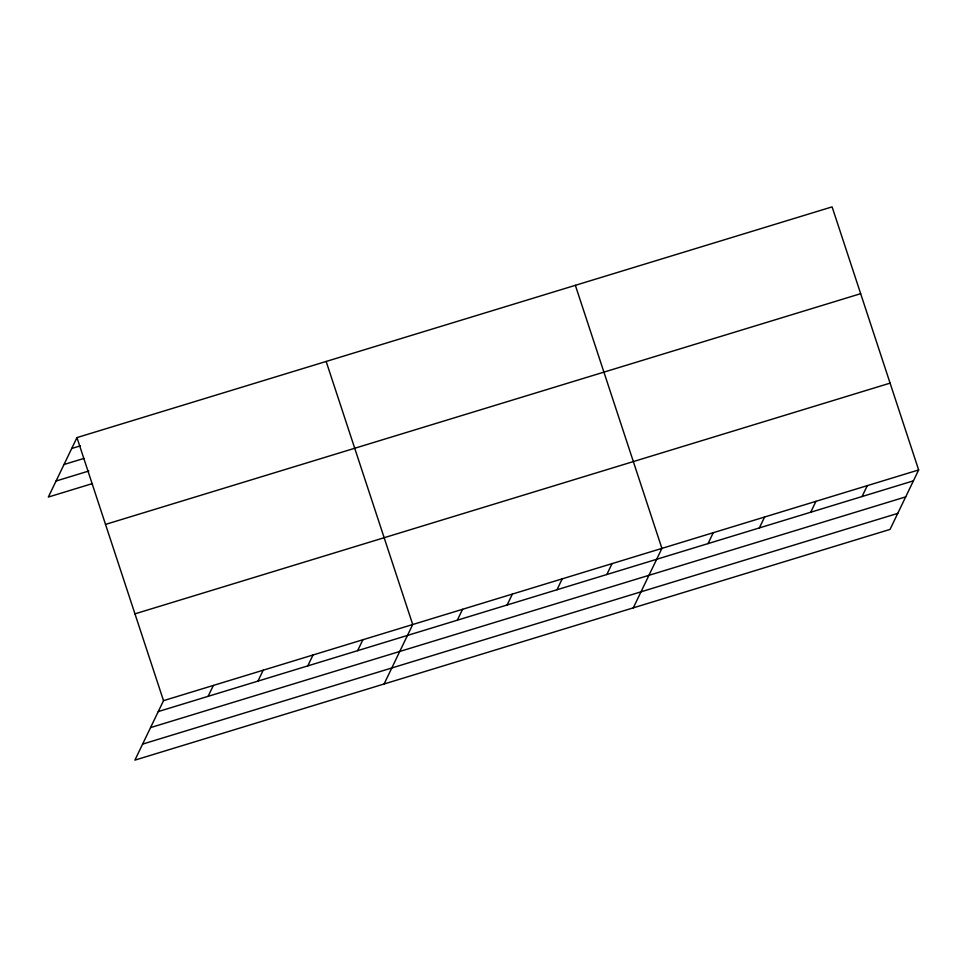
<?xml version="1.0" encoding="UTF-8"?>
<svg xmlns="http://www.w3.org/2000/svg" width="967" height="967" viewBox="0 0 967 967"><rect width="100%" height="100%" fill="white"/><g stroke="black" fill="none" stroke-linecap="round" stroke-linejoin="round"><path stroke-width="1.45" d="M76.961 437.592L163.52 700.664L134.897 760.122L890.039 529.408L918.65 469.95L832.103 206.878L76.961 437.592L48.35 497.05L92.494 483.56M208.11 696.337L213.356 685.434M257.947 681.119L263.193 670.216M307.784 665.888L313.03 654.985M357.633 650.658L362.879 639.755M384.092 683.995L412.716 624.525L326.157 361.453M457.306 620.21L462.552 609.307M507.143 604.979L512.389 594.076M556.98 589.749L562.226 578.846M606.817 574.519L612.063 563.616M633.288 607.856L661.912 548.398L575.353 285.313M708.013 543.611L713.259 532.708M759.361 527.922L764.607 517.019M810.709 512.232L815.955 501.329M862.056 496.542L867.302 485.639M71.715 448.495L80.261 445.884M64.003 464.511L83.948 458.418M56.062 481.022L88.819 471.014M105.524 524.404L860.654 293.69M134.957 613.852L890.087 383.137M163.52 700.664L918.65 469.95M158.274 711.567L913.404 480.853M150.562 727.595L905.692 496.881M142.62 744.106L897.751 513.38"/></g></svg>
